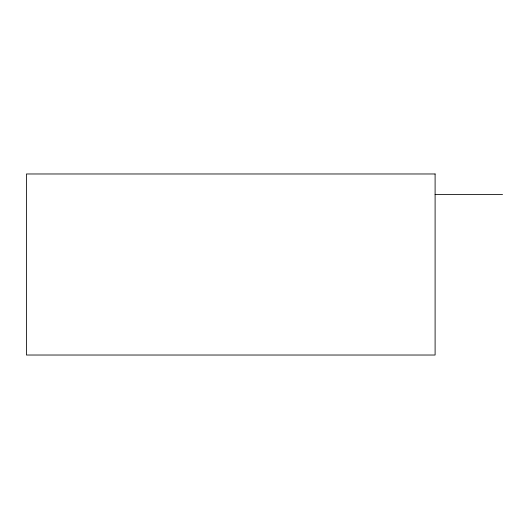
<?xml version="1.0" encoding="UTF-8"?>
<svg xmlns="http://www.w3.org/2000/svg" width="529" height="529" viewBox="0 0 529 529"><rect width="100%" height="100%" fill="white"/><g stroke="black" fill="none" stroke-linecap="round" stroke-linejoin="round"><path stroke-width="0.79" d="M435.103 194.454L502.55 194.454M435.103 173.975L26.45 173.975L26.45 355.025L435.103 355.025L435.103 173.975"/></g></svg>
